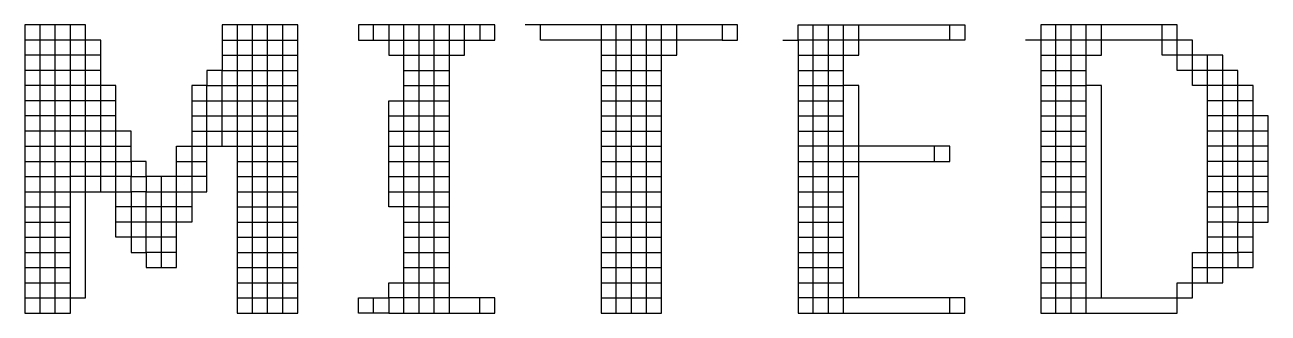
# Model space of a CAD drawing. Header units: millimetres. Extents: x 0 to 420, y 0 to 297.
# Drawn here: x 389.76 to 396.86, y 72.83 to 74.48 of the extents above; entities that cross this region are included whole.
import ezdxf
from ezdxf.enums import TextEntityAlignment as Align

# ---------------------------------------------------------------- set-up
doc = ezdxf.new("R2010")
doc.units = ezdxf.units.MM
doc.layers.add('TEXT', color=255, linetype='Continuous')
doc.styles.add('ECL', font='SIMFANG_2312.TTF', dxfattribs={"width": 0.7, "height": 3})

# ---------------------------------------------------------------- blocks, each defined once
blk = doc.blocks.new('*U68')
at = {"color": 157, "linetype": 'Continuous'}
for points in [[(30.773, 0.267), (30.773, 0.415), (30.773, 0.564), (30.773, 0.712), (30.773, 0.861), (30.773, 1.009), (30.773, 1.158), (30.773, 1.306), (30.773, 1.455), (30.773, 1.603), (30.773, 1.752), (30.624, 1.752), (30.624, 1.9), (30.03, 1.9), (30.03, 1.752), (30.03, 1.603), (30.03, 1.455), (30.03, 1.306), (30.03, 1.158), (30.03, 1.009), (30.03, 0.861), (30.03, 0.712), (30.03, 0.564), (30.03, 0.415), (30.03, 0.267), (30.03, 0.118), (30.03, -0.03), (30.03, -0.179), (30.03, -0.327), (30.03, -0.476), (30.03, -0.624), (30.03, -0.773), (30.03, -0.921), (30.179, -0.921), (30.327, -0.921), (30.327, -0.773), (30.327, -0.624), (30.327, -0.476), (30.327, -0.327), (30.327, -0.179), (30.327, -0.03), (30.327, 0.118), (30.327, 0.267), (30.327, 0.415), (30.327, 0.564), (30.327, 0.712), (30.327, 0.861), (30.327, 1.009), (30.327, 1.158), (30.327, 1.306), (30.327, 1.455), (30.327, 1.603), (30.327, 1.752), (30.327, 1.9)], [(34.188, -0.921), (34.188, -0.773), (34.188, -0.624), (34.188, -0.476), (34.188, -0.327), (34.188, -0.179), (34.188, -0.03), (34.188, 0.118), (34.188, 0.267), (34.188, 0.415), (34.188, 0.564), (34.188, 0.712), (34.188, 0.861), (34.188, 1.009), (34.188, 1.158), (34.188, 1.306), (34.188, 1.455), (34.188, 1.603), (34.188, 1.752), (34.188, 1.9)], [(37.604, 1.306), (37.752, 1.306), (37.901, 1.306), (38.049, 1.306)], [(39.98, 1.306), (40.128, 1.306), (40.277, 1.306), (40.425, 1.306)], [(39.98, 1.009), (40.128, 1.009), (40.277, 1.009), (40.425, 1.009)], [(39.98, 0.861), (40.128, 0.861), (40.277, 0.861), (40.425, 0.861)], [(38.94, 0.564), (39.089, 0.564), (39.089, 0.712), (38.198, 0.712), (38.049, 0.712), (37.901, 0.712), (37.752, 0.712), (37.604, 0.712)], [(39.98, 0.712), (40.128, 0.712), (40.277, 0.712), (40.425, 0.712)], [(30.03, 0.564), (30.179, 0.564), (30.327, 0.564), (30.476, 0.564)], [(39.98, 0.564), (40.128, 0.564), (40.277, 0.564), (40.425, 0.564)], [(39.98, 0.415), (40.128, 0.415), (40.277, 0.415), (40.425, 0.415)], [(30.03, 0.267), (30.179, 0.267), (30.327, 0.267), (30.476, 0.267)], [(39.98, 0.267), (40.128, 0.267), (40.277, 0.267), (40.425, 0.267)], [(30.03, 0.118), (30.179, 0.118), (30.327, 0.118), (30.476, 0.118)], [(39.98, 0.118), (40.128, 0.118), (40.277, 0.118), (40.425, 0.118)], [(39.98, -0.03), (40.128, -0.03), (40.277, -0.03), (40.425, -0.03)], [(39.089, -0.921), (39.237, -0.921), (39.237, -0.773), (38.198, -0.773), (38.049, -0.773), (37.901, -0.773), (37.752, -0.773), (37.604, -0.773)]]:
    blk.add_lwpolyline(points, dxfattribs=at)
at = {"color": 168, "linetype": 'Continuous'}
blk.add_lwpolyline([(30.179, -0.921), (30.179, -0.773), (30.179, -0.624), (30.179, -0.476), (30.179, -0.327), (30.179, -0.179), (30.179, -0.03), (30.179, 0.118), (30.179, 0.267), (30.179, 0.415), (30.179, 0.564), (30.179, 0.712), (30.179, 0.861), (30.179, 1.009), (30.179, 1.158), (30.179, 1.306), (30.179, 1.455), (30.179, 1.603), (30.179, 1.752), (30.179, 1.9)], dxfattribs=at)
at = {"color": 156, "linetype": 'Continuous'}
for points in [[(30.476, 0.861), (30.476, 1.009), (30.476, 1.158), (30.476, 1.306), (30.476, 1.455), (30.476, 1.603), (30.476, 1.752), (30.476, 1.9)], [(37.901, -0.921), (37.901, -0.773), (37.901, -0.624), (37.901, -0.476), (37.901, -0.327), (37.901, -0.179), (37.901, -0.03), (37.901, 0.118), (37.901, 0.267), (37.901, 0.415), (37.901, 0.564), (37.901, 0.712), (37.901, 0.861), (37.901, 1.009), (37.901, 1.158), (37.901, 1.306), (37.901, 1.455), (37.901, 1.603), (37.901, 1.752), (37.901, 1.9)], [(40.277, -0.921), (40.277, -0.773), (40.277, -0.624), (40.277, -0.476), (40.277, -0.327), (40.277, -0.179), (40.277, -0.03), (40.277, 0.118), (40.277, 0.267), (40.277, 0.415), (40.277, 0.564), (40.277, 0.712), (40.277, 0.861), (40.277, 1.009), (40.277, 1.158), (40.277, 1.306), (40.277, 1.455), (40.277, 1.603), (40.277, 1.752), (40.277, 1.9)], [(30.773, 1.306), (30.624, 1.306), (30.624, 1.455), (30.476, 1.455), (30.327, 1.455), (30.179, 1.455), (30.03, 1.455)], [(30.921, 1.158), (30.773, 1.158), (30.624, 1.158), (30.624, 1.306), (30.476, 1.306), (30.327, 1.306), (30.179, 1.306), (30.03, 1.306)], [(30.921, 1.009), (30.773, 1.009), (30.624, 1.009), (30.624, 1.158), (30.476, 1.158), (30.327, 1.158), (30.179, 1.158), (30.03, 1.158)], [(42.207, 0.861), (42.059, 0.861), (42.059, 1.009), (41.91, 1.009), (41.91, 1.158), (41.762, 1.158), (41.613, 1.158)], [(42.207, 0.712), (42.059, 0.712), (42.059, 0.861), (41.91, 0.861), (41.91, 1.009), (41.762, 1.009), (41.613, 1.009)], [(42.207, 0.564), (42.059, 0.564), (42.059, 0.712), (41.91, 0.712), (41.91, 0.861), (41.762, 0.861), (41.613, 0.861)], [(32.109, 0.415), (32.258, 0.415), (32.406, 0.415), (32.555, 0.415), (32.703, 0.415)], [(32.109, 0.267), (32.258, 0.267), (32.406, 0.267), (32.555, 0.267), (32.703, 0.267)], [(32.109, 0.118), (32.258, 0.118), (32.406, 0.118), (32.555, 0.118), (32.703, 0.118)], [(32.109, -0.03), (32.258, -0.03), (32.406, -0.03), (32.555, -0.03), (32.703, -0.03)]]:
    blk.add_lwpolyline(points, dxfattribs=at)
at = {"color": 165, "linetype": 'Continuous'}
for points in [[(32.109, 1.9), (32.109, 1.752), (32.109, 1.603), (32.109, 1.455), (32.109, 1.306), (32.109, 1.158), (32.109, 1.009), (32.109, 0.861), (32.109, 0.712), (32.109, 0.564), (32.109, 0.415), (32.109, 0.267), (32.109, 0.118), (32.109, -0.03), (32.109, -0.179), (32.109, -0.327), (32.109, -0.476), (32.109, -0.624), (32.109, -0.773), (32.109, -0.921), (32.258, -0.921), (32.406, -0.921), (32.555, -0.921), (32.703, -0.921), (32.703, -0.773), (32.703, -0.624), (32.703, -0.476), (32.703, -0.327), (32.703, -0.179), (32.703, -0.03), (32.703, 0.118), (32.703, 0.267), (32.703, 0.415), (32.703, 0.564), (32.703, 0.712), (32.703, 0.861), (32.703, 1.009), (32.703, 1.158), (32.703, 1.306), (32.703, 1.455), (32.703, 1.603), (32.703, 1.752), (32.703, 1.9), (31.961, 1.9), (31.961, 1.752), (31.961, 1.603), (31.961, 1.455), (31.812, 1.455), (31.812, 1.306), (31.664, 1.306), (31.664, 1.158), (31.664, 1.009), (31.664, 0.861), (31.664, 0.712), (31.664, 0.564), (31.664, 0.415), (31.664, 0.267), (31.664, 0.118), (31.664, -0.03), (31.515, -0.03), (31.367, -0.03), (31.218, -0.03), (31.218, 0.118), (31.07, 0.118), (30.921, 0.118)], [(37.604, 1.603), (37.752, 1.603), (37.901, 1.603), (38.049, 1.603), (38.198, 1.603), (38.198, 1.752), (38.198, 1.9)], [(39.98, -0.773), (40.128, -0.773), (40.277, -0.773), (40.425, -0.773), (40.574, -0.773), (41.316, -0.773), (41.465, -0.773), (41.465, -0.624), (41.465, -0.476), (41.465, -0.327), (41.613, -0.327), (41.762, -0.327), (41.91, -0.327), (41.91, -0.476), (42.059, -0.476), (42.059, -0.327), (42.059, -0.179), (42.059, -0.03), (42.207, -0.03), (42.207, 0.118), (42.207, 0.267), (42.207, 0.415), (42.207, 0.564), (42.207, 0.712), (42.207, 0.861), (42.207, 1.009), (42.059, 1.009), (42.059, 1.158), (42.059, 1.306), (41.91, 1.306), (41.91, 1.455), (41.762, 1.455), (41.762, 1.603), (41.465, 1.603), (41.465, 1.752), (41.316, 1.752), (41.316, 1.9), (39.98, 1.9), (39.98, 1.752), (39.831, 1.752)], [(31.812, 0.415), (31.664, 0.415), (31.515, 0.415), (31.218, 0.415), (31.218, 0.564), (31.07, 0.564), (31.07, 0.712), (31.07, 0.861), (30.921, 0.861), (30.773, 0.861), (30.624, 0.861), (30.624, 1.009), (30.476, 1.009), (30.327, 1.009), (30.179, 1.009), (30.03, 1.009)], [(30.624, 0.712), (30.624, 0.861), (30.476, 0.861), (30.327, 0.861), (30.179, 0.861), (30.03, 0.861)], [(37.604, 0.415), (37.752, 0.415), (37.901, 0.415), (38.049, 0.415), (38.198, 0.415), (38.198, 0.564), (38.198, 0.712)], [(30.476, 0.564), (30.624, 0.564), (30.773, 0.564), (30.921, 0.564), (31.07, 0.564), (31.07, 0.415), (31.218, 0.415), (31.218, 0.267), (31.367, 0.267), (31.515, 0.267), (31.664, 0.267), (31.812, 0.267), (31.812, 0.415), (31.812, 0.564)]]:
    blk.add_lwpolyline(points, dxfattribs=at)
at = {"color": 166, "linetype": 'Continuous'}
for points in [[(32.258, -0.921), (32.258, -0.773), (32.258, -0.624), (32.258, -0.476), (32.258, -0.327), (32.258, -0.179), (32.258, -0.03), (32.258, 0.118), (32.258, 0.267), (32.258, 0.415), (32.258, 0.564), (32.258, 0.712), (32.258, 0.861), (32.258, 1.009), (32.258, 1.158), (32.258, 1.306), (32.258, 1.455), (32.258, 1.603), (32.258, 1.752), (32.258, 1.9)], [(32.406, -0.921), (32.406, -0.773), (32.406, -0.624), (32.406, -0.476), (32.406, -0.327), (32.406, -0.179), (32.406, -0.03), (32.406, 0.118), (32.406, 0.267), (32.406, 0.415), (32.406, 0.564), (32.406, 0.712), (32.406, 0.861), (32.406, 1.009), (32.406, 1.158), (32.406, 1.306), (32.406, 1.455), (32.406, 1.603), (32.406, 1.752), (32.406, 1.9)], [(34.04, -0.921), (34.04, -0.773), (34.04, -0.624), (34.04, -0.476), (34.04, -0.327), (34.04, -0.179), (34.04, -0.03), (34.04, 0.118), (34.04, 0.267), (34.04, 0.415), (34.04, 0.564), (34.04, 0.712), (34.04, 0.861), (34.04, 1.009), (34.04, 1.158), (34.04, 1.306), (34.04, 1.455), (34.04, 1.603), (34.04, 1.752), (34.04, 1.9)], [(36.119, -0.921), (36.119, -0.773), (36.119, -0.624), (36.119, -0.476), (36.119, -0.327), (36.119, -0.179), (36.119, -0.03), (36.119, 0.118), (36.119, 0.267), (36.119, 0.415), (36.119, 0.564), (36.119, 0.712), (36.119, 0.861), (36.119, 1.009), (36.119, 1.158), (36.119, 1.306), (36.119, 1.455), (36.119, 1.603), (36.119, 1.752), (36.119, 1.9)], [(37.752, -0.921), (37.752, -0.773), (37.752, -0.624), (37.752, -0.476), (37.752, -0.327), (37.752, -0.179), (37.752, -0.03), (37.752, 0.118), (37.752, 0.267), (37.752, 0.415), (37.752, 0.564), (37.752, 0.712), (37.752, 0.861), (37.752, 1.009), (37.752, 1.158), (37.752, 1.306), (37.752, 1.455), (37.752, 1.603), (37.752, 1.752), (37.752, 1.9)], [(40.128, -0.921), (40.128, -0.773), (40.128, -0.624), (40.128, -0.476), (40.128, -0.327), (40.128, -0.179), (40.128, -0.03), (40.128, 0.118), (40.128, 0.267), (40.128, 0.415), (40.128, 0.564), (40.128, 0.712), (40.128, 0.861), (40.128, 1.009), (40.128, 1.158), (40.128, 1.306), (40.128, 1.455), (40.128, 1.603), (40.128, 1.752), (40.128, 1.9)], [(42.059, -0.179), (41.91, -0.179), (41.91, -0.03), (41.762, -0.03), (41.613, -0.03)]]:
    blk.add_lwpolyline(points, dxfattribs=at)
at = {"color": 164, "linetype": 'Continuous'}
for points in [[(32.555, -0.921), (32.555, -0.773), (32.555, -0.624), (32.555, -0.476), (32.555, -0.327), (32.555, -0.179), (32.555, -0.03), (32.555, 0.118), (32.555, 0.267), (32.555, 0.415), (32.555, 0.564), (32.555, 0.712), (32.555, 0.861), (32.555, 1.009), (32.555, 1.158), (32.555, 1.306), (32.555, 1.455), (32.555, 1.603), (32.555, 1.752), (32.555, 1.9)], [(32.109, 0.564), (32.258, 0.564), (32.406, 0.564), (32.555, 0.564), (32.703, 0.564)]]:
    blk.add_lwpolyline(points, dxfattribs=at)
at = {"color": 251, "linetype": 'Continuous'}
for points in [[(34.485, 1.9), (34.485, 1.752), (34.634, 1.752), (34.634, 1.9), (33.297, 1.9), (33.297, 1.752), (33.446, 1.752), (33.446, 1.9)], [(36.861, 1.9), (36.861, 1.752), (37.01, 1.752), (37.01, 1.9), (34.931, 1.9)], [(37.455, 1.752), (37.604, 1.752), (37.604, 1.9), (39.237, 1.9), (39.237, 1.752), (39.089, 1.752), (39.089, 1.9)], [(31.515, -0.327), (31.367, -0.327), (31.218, -0.327), (31.218, -0.179), (31.07, -0.179), (30.921, -0.179), (30.921, -0.03), (30.921, 0.118), (30.921, 0.267), (30.921, 0.415), (30.921, 0.564), (30.921, 0.712), (30.921, 0.861), (30.921, 1.009), (30.921, 1.158), (30.921, 1.306), (30.773, 1.306)], [(33.594, 1.009), (33.743, 1.009), (33.891, 1.009), (34.04, 1.009), (34.188, 1.009)], [(33.594, 0.861), (33.743, 0.861), (33.891, 0.861), (34.04, 0.861), (34.188, 0.861)], [(33.594, 0.712), (33.743, 0.712), (33.891, 0.712), (34.04, 0.712), (34.188, 0.712)], [(33.594, 0.564), (33.743, 0.564), (33.891, 0.564), (34.04, 0.564), (34.188, 0.564)], [(33.594, 0.415), (33.743, 0.415), (33.891, 0.415), (34.04, 0.415), (34.188, 0.415)], [(33.594, 0.267), (33.743, 0.267), (33.891, 0.267), (34.04, 0.267), (34.188, 0.267)], [(33.594, -0.921), (33.743, -0.921), (33.891, -0.921), (34.04, -0.921), (34.188, -0.921), (34.337, -0.921), (34.485, -0.921), (34.485, -0.773)]]:
    blk.add_lwpolyline(points, dxfattribs=at)
at = {"color": 177, "linetype": 'Continuous'}
for points in [[(33.446, 1.752), (33.594, 1.752), (33.743, 1.752), (33.891, 1.752), (34.04, 1.752), (34.188, 1.752), (34.337, 1.752), (34.337, 1.9)], [(30.773, 1.603), (30.624, 1.603), (30.624, 1.752), (30.476, 1.752), (30.327, 1.752), (30.179, 1.752), (30.03, 1.752)], [(30.773, 1.455), (30.624, 1.455), (30.624, 1.603), (30.476, 1.603), (30.327, 1.603), (30.179, 1.603), (30.03, 1.603)], [(31.961, 1.603), (32.109, 1.603), (32.258, 1.603), (32.406, 1.603), (32.555, 1.603), (32.703, 1.603)], [(31.664, 1.009), (31.812, 1.009), (31.812, 1.158), (31.961, 1.158), (31.961, 1.306), (32.109, 1.306), (32.258, 1.306), (32.406, 1.306), (32.555, 1.306), (32.703, 1.306)], [(31.664, 0.861), (31.812, 0.861), (31.812, 1.009), (31.961, 1.009), (31.961, 1.158), (32.109, 1.158), (32.258, 1.158), (32.406, 1.158), (32.555, 1.158), (32.703, 1.158)], [(33.891, 1.158), (34.04, 1.158), (34.188, 1.158)], [(42.207, 0.415), (42.059, 0.415), (42.059, 0.564), (41.91, 0.564), (41.91, 0.712), (41.762, 0.712), (41.613, 0.712)], [(42.207, 0.267), (42.059, 0.267), (42.059, 0.415), (41.91, 0.415), (41.91, 0.564), (41.762, 0.564), (41.613, 0.564)], [(31.367, -0.476), (31.367, -0.327), (31.367, -0.179), (31.367, -0.03), (31.367, 0.118), (31.367, 0.267), (31.367, 0.415)], [(42.207, 0.118), (42.059, 0.118), (42.059, 0.267), (41.91, 0.267), (41.91, 0.415), (41.762, 0.415), (41.613, 0.415)], [(41.613, 0.118), (41.762, 0.118), (41.91, 0.118), (41.91, -0.03), (42.059, -0.03), (42.059, 0.118), (41.91, 0.118), (41.91, 0.267), (41.762, 0.267), (41.613, 0.267)], [(33.891, 0.118), (34.04, 0.118), (34.188, 0.118)], [(32.109, -0.179), (32.258, -0.179), (32.406, -0.179), (32.555, -0.179), (32.703, -0.179)], [(42.059, -0.327), (41.91, -0.327), (41.91, -0.179), (41.762, -0.179), (41.613, -0.179)], [(32.109, -0.327), (32.258, -0.327), (32.406, -0.327), (32.555, -0.327), (32.703, -0.327)], [(32.109, -0.476), (32.258, -0.476), (32.406, -0.476), (32.555, -0.476), (32.703, -0.476)], [(32.109, -0.624), (32.258, -0.624), (32.406, -0.624), (32.555, -0.624), (32.703, -0.624)], [(33.891, -0.624), (34.04, -0.624), (34.188, -0.624)]]:
    blk.add_lwpolyline(points, dxfattribs=at)
at = {"color": 185, "linetype": 'Continuous'}
blk.add_lwpolyline([(33.594, 1.9), (33.594, 1.752), (33.594, 1.603), (33.743, 1.603), (33.891, 1.603), (34.04, 1.603), (34.188, 1.603), (34.337, 1.603), (34.337, 1.752), (34.485, 1.752)], dxfattribs=at)
at = {"color": 252, "linetype": 'Continuous'}
for points in [[(33.743, -0.921), (33.743, -0.773), (33.743, -0.624), (33.743, -0.476), (33.743, -0.327), (33.743, -0.179), (33.743, -0.03), (33.743, 0.118), (33.743, 0.267), (33.743, 0.415), (33.743, 0.564), (33.743, 0.712), (33.743, 0.861), (33.743, 1.009), (33.743, 1.158), (33.743, 1.306), (33.743, 1.455), (33.743, 1.603), (33.743, 1.752), (33.743, 1.9)], [(33.446, -0.921), (33.297, -0.921), (33.297, -0.773), (33.594, -0.773), (33.594, -0.624), (33.743, -0.624), (33.891, -0.624)]]:
    blk.add_lwpolyline(points, dxfattribs=at)
at = {"color": 219, "linetype": 'Continuous'}
blk.add_lwpolyline([(33.891, -0.921), (33.891, -0.773), (33.891, -0.624), (33.891, -0.476), (33.891, -0.327), (33.891, -0.179), (33.891, -0.03), (33.891, 0.118), (33.891, 0.267), (33.891, 0.415), (33.891, 0.564), (33.891, 0.712), (33.891, 0.861), (33.891, 1.009), (33.891, 1.158), (33.891, 1.306), (33.891, 1.455), (33.891, 1.603), (33.891, 1.752), (33.891, 1.9)], dxfattribs=at)
at = {"color": 187, "linetype": 'Continuous'}
for points in [[(36.861, 1.752), (36.713, 1.752), (36.564, 1.752), (36.416, 1.752), (36.267, 1.752), (36.119, 1.752), (35.97, 1.752), (35.822, 1.752), (35.673, 1.752), (35.525, 1.752), (35.376, 1.752), (35.228, 1.752), (35.079, 1.752), (35.079, 1.9)], [(33.743, 1.455), (33.891, 1.455), (34.04, 1.455), (34.188, 1.455)], [(35.673, 1.455), (35.822, 1.455), (35.97, 1.455), (36.119, 1.455), (36.267, 1.455)], [(31.515, -0.179), (31.367, -0.179), (31.218, -0.179), (31.218, -0.03), (31.07, -0.03), (30.921, -0.03)], [(35.673, -0.773), (35.822, -0.773), (35.97, -0.773), (36.119, -0.773), (36.267, -0.773)]]:
    blk.add_lwpolyline(points, dxfattribs=at)
at = {"color": 175, "linetype": 'Continuous'}
for points in [[(35.673, 1.603), (35.822, 1.603), (35.97, 1.603), (36.119, 1.603), (36.267, 1.603), (36.416, 1.603), (36.416, 1.752), (36.416, 1.9)], [(39.98, 1.603), (40.128, 1.603), (40.277, 1.603), (40.425, 1.603), (40.574, 1.603), (40.574, 1.752), (40.574, 1.9)], [(30.921, 0.267), (31.07, 0.267), (31.07, 0.118), (31.07, -0.03), (31.07, -0.179), (31.07, -0.327), (31.218, -0.327), (31.218, -0.476), (31.367, -0.476), (31.515, -0.476), (31.515, -0.327), (31.515, -0.179), (31.515, -0.03), (31.515, 0.118), (31.515, 0.267), (31.515, 0.415), (31.515, 0.564), (31.515, 0.712), (31.664, 0.712), (31.812, 0.712), (31.812, 0.861), (31.961, 0.861), (31.961, 1.009), (32.109, 1.009), (32.258, 1.009), (32.406, 1.009), (32.555, 1.009), (32.703, 1.009)], [(31.515, 0.564), (31.664, 0.564), (31.812, 0.564), (31.812, 0.712), (31.961, 0.712), (31.961, 0.861), (32.109, 0.861), (32.258, 0.861), (32.406, 0.861), (32.555, 0.861), (32.703, 0.861)], [(31.664, 0.118), (31.515, 0.118), (31.367, 0.118), (31.218, 0.118), (31.218, 0.267), (31.07, 0.267), (31.07, 0.415), (30.921, 0.415), (30.773, 0.415), (30.624, 0.415), (30.476, 0.415)]]:
    blk.add_lwpolyline(points, dxfattribs=at)
at = {"color": 195, "linetype": 'Continuous'}
blk.add_lwpolyline([(35.673, 1.9), (35.673, 1.752), (35.673, 1.603), (35.673, 1.455), (35.673, 1.306), (35.673, 1.158), (35.673, 1.009), (35.673, 0.861), (35.673, 0.712), (35.673, 0.564), (35.673, 0.415), (35.673, 0.267), (35.673, 0.118), (35.673, -0.03), (35.673, -0.179), (35.673, -0.327), (35.673, -0.476), (35.673, -0.624), (35.673, -0.773), (35.673, -0.921), (35.822, -0.921), (35.97, -0.921), (36.119, -0.921), (36.267, -0.921), (36.267, -0.773), (36.267, -0.624), (36.267, -0.476), (36.267, -0.327), (36.267, -0.179), (36.267, -0.03), (36.267, 0.118), (36.267, 0.267), (36.267, 0.415), (36.267, 0.564), (36.267, 0.712), (36.267, 0.861), (36.267, 1.009), (36.267, 1.158), (36.267, 1.306), (36.267, 1.455), (36.267, 1.603), (36.267, 1.752), (36.267, 1.9)], dxfattribs=at)
at = {"color": 227, "linetype": 'Continuous'}
blk.add_lwpolyline([(35.822, -0.921), (35.822, -0.773), (35.822, -0.624), (35.822, -0.476), (35.822, -0.327), (35.822, -0.179), (35.822, -0.03), (35.822, 0.118), (35.822, 0.267), (35.822, 0.415), (35.822, 0.564), (35.822, 0.712), (35.822, 0.861), (35.822, 1.009), (35.822, 1.158), (35.822, 1.306), (35.822, 1.455), (35.822, 1.603), (35.822, 1.752), (35.822, 1.9)], dxfattribs=at)
at = {"color": 196, "linetype": 'Continuous'}
blk.add_lwpolyline([(35.97, -0.921), (35.97, -0.773), (35.97, -0.624), (35.97, -0.476), (35.97, -0.327), (35.97, -0.179), (35.97, -0.03), (35.97, 0.118), (35.97, 0.267), (35.97, 0.415), (35.97, 0.564), (35.97, 0.712), (35.97, 0.861), (35.97, 1.009), (35.97, 1.158), (35.97, 1.306), (35.97, 1.455), (35.97, 1.603), (35.97, 1.752), (35.97, 1.9)], dxfattribs=at)
at = {"color": 163, "linetype": 'Continuous'}
for points in [[(38.049, -0.921), (38.049, -0.773), (38.049, -0.624), (38.049, -0.476), (38.049, -0.327), (38.049, -0.179), (38.049, -0.03), (38.049, 0.118), (38.049, 0.267), (38.049, 0.415), (38.049, 0.564), (38.049, 0.712), (38.049, 0.861), (38.049, 1.009), (38.049, 1.158), (38.049, 1.306), (38.049, 1.455), (38.049, 1.603), (38.049, 1.752), (38.049, 1.9)], [(30.03, -0.773), (30.179, -0.773), (30.327, -0.773), (30.476, -0.773), (30.476, -0.624), (30.476, -0.476), (30.476, -0.327), (30.476, -0.179), (30.476, -0.03), (30.476, 0.118), (30.476, 0.267), (30.476, 0.415), (30.476, 0.564), (30.476, 0.712), (30.476, 0.861)]]:
    blk.add_lwpolyline(points, dxfattribs=at)
at = {"color": 167, "linetype": 'Continuous'}
for points in [[(42.059, 1.158), (41.91, 1.158), (41.91, 1.306), (41.762, 1.306), (41.762, 1.455), (41.613, 1.455), (41.465, 1.455), (41.465, 1.603), (41.316, 1.603), (41.168, 1.603), (41.168, 1.752), (41.019, 1.752), (40.871, 1.752), (40.722, 1.752), (40.574, 1.752), (40.425, 1.752), (40.277, 1.752), (40.128, 1.752), (39.98, 1.752), (39.98, 1.603), (39.98, 1.455), (39.98, 1.306), (39.98, 1.158), (39.98, 1.009), (39.98, 0.861), (39.98, 0.712), (39.98, 0.564), (39.98, 0.415), (39.98, 0.267), (39.98, 0.118), (39.98, -0.03), (39.98, -0.179), (39.98, -0.327), (39.98, -0.476), (39.98, -0.624), (39.98, -0.773), (39.98, -0.921), (40.128, -0.921), (40.277, -0.921), (40.425, -0.921), (40.574, -0.921), (40.722, -0.921), (40.871, -0.921), (41.019, -0.921), (41.168, -0.921), (41.316, -0.921), (41.316, -0.773), (41.316, -0.624), (41.465, -0.624), (41.613, -0.624), (41.762, -0.624), (41.762, -0.476), (41.762, -0.327), (41.762, -0.179), (41.762, -0.03), (41.762, 0.118), (41.762, 0.267), (41.762, 0.415), (41.762, 0.564), (41.762, 0.712), (41.762, 0.861), (41.762, 1.009), (41.762, 1.158), (41.762, 1.306), (41.613, 1.306), (41.465, 1.306), (41.465, 1.455), (41.316, 1.455), (41.316, 1.603), (41.316, 1.752), (41.168, 1.752), (41.168, 1.9)], [(39.089, 1.752), (38.94, 1.752), (38.792, 1.752), (38.643, 1.752), (38.495, 1.752), (38.346, 1.752), (38.198, 1.752), (38.049, 1.752), (37.901, 1.752), (37.752, 1.752), (37.604, 1.752), (37.604, 1.603), (37.604, 1.455), (37.604, 1.306), (37.604, 1.158), (37.604, 1.009), (37.604, 0.861), (37.604, 0.712), (37.604, 0.564), (37.604, 0.415), (37.604, 0.267), (37.604, 0.118), (37.604, -0.03), (37.604, -0.179), (37.604, -0.327), (37.604, -0.476), (37.604, -0.624), (37.604, -0.773), (37.604, -0.921), (37.752, -0.921), (37.901, -0.921), (38.049, -0.921), (38.198, -0.921), (38.346, -0.921), (38.495, -0.921), (38.643, -0.921), (38.792, -0.921), (38.94, -0.921), (39.089, -0.921), (39.089, -0.773)], [(31.664, 1.158), (31.812, 1.158), (31.812, 1.306), (31.961, 1.306), (31.961, 1.455), (32.109, 1.455), (32.258, 1.455), (32.406, 1.455), (32.555, 1.455), (32.703, 1.455)], [(37.604, 1.455), (37.752, 1.455), (37.901, 1.455), (38.049, 1.455)], [(39.98, 1.455), (40.128, 1.455), (40.277, 1.455), (40.425, 1.455)], [(37.604, 1.158), (37.752, 1.158), (37.901, 1.158), (38.049, 1.158)], [(39.98, 1.158), (40.128, 1.158), (40.277, 1.158), (40.425, 1.158)], [(37.604, 1.009), (37.752, 1.009), (37.901, 1.009), (38.049, 1.009)], [(37.604, 0.861), (37.752, 0.861), (37.901, 0.861), (38.049, 0.861)], [(30.03, 0.712), (30.179, 0.712), (30.327, 0.712), (30.476, 0.712)], [(37.604, 0.564), (37.752, 0.564), (37.901, 0.564), (38.049, 0.564), (38.198, 0.564), (38.346, 0.564), (38.495, 0.564), (38.643, 0.564), (38.792, 0.564), (38.94, 0.564), (38.94, 0.712)], [(30.03, 0.415), (30.179, 0.415), (30.327, 0.415), (30.476, 0.415)], [(37.604, 0.267), (37.752, 0.267), (37.901, 0.267), (38.049, 0.267)], [(30.03, -0.03), (30.179, -0.03), (30.327, -0.03), (30.476, -0.03)], [(33.743, -0.03), (33.891, -0.03), (34.04, -0.03), (34.188, -0.03)], [(37.604, -0.03), (37.752, -0.03), (37.901, -0.03), (38.049, -0.03)], [(30.03, -0.179), (30.179, -0.179), (30.327, -0.179), (30.476, -0.179)], [(33.743, -0.179), (33.891, -0.179), (34.04, -0.179), (34.188, -0.179)], [(37.604, -0.179), (37.752, -0.179), (37.901, -0.179), (38.049, -0.179)], [(39.98, -0.179), (40.128, -0.179), (40.277, -0.179), (40.425, -0.179)], [(30.03, -0.327), (30.179, -0.327), (30.327, -0.327), (30.476, -0.327)], [(33.743, -0.327), (33.891, -0.327), (34.04, -0.327), (34.188, -0.327)], [(37.604, -0.327), (37.752, -0.327), (37.901, -0.327), (38.049, -0.327)], [(39.98, -0.327), (40.128, -0.327), (40.277, -0.327), (40.425, -0.327)], [(30.03, -0.476), (30.179, -0.476), (30.327, -0.476), (30.476, -0.476)], [(33.743, -0.476), (33.891, -0.476), (34.04, -0.476), (34.188, -0.476)], [(37.604, -0.476), (37.752, -0.476), (37.901, -0.476), (38.049, -0.476)], [(39.98, -0.476), (40.128, -0.476), (40.277, -0.476), (40.425, -0.476)], [(41.465, -0.476), (41.613, -0.476), (41.762, -0.476), (41.91, -0.476)], [(30.03, -0.624), (30.179, -0.624), (30.327, -0.624), (30.476, -0.624)], [(37.604, -0.624), (37.752, -0.624), (37.901, -0.624), (38.049, -0.624)], [(39.98, -0.624), (40.128, -0.624), (40.277, -0.624), (40.425, -0.624)]]:
    blk.add_lwpolyline(points, dxfattribs=at)
at = {"color": 153, "linetype": 'Continuous'}
blk.add_lwpolyline([(40.425, -0.921), (40.425, -0.773), (40.425, -0.624), (40.425, -0.476), (40.425, -0.327), (40.425, -0.179), (40.425, -0.03), (40.425, 0.118), (40.425, 0.267), (40.425, 0.415), (40.425, 0.564), (40.425, 0.712), (40.425, 0.861), (40.425, 1.009), (40.425, 1.158), (40.425, 1.306), (40.425, 1.455), (40.425, 1.603), (40.425, 1.752), (40.425, 1.9)], dxfattribs=at)
at = {"color": 159, "linetype": 'Continuous'}
for points in [[(31.961, 1.752), (32.109, 1.752), (32.258, 1.752), (32.406, 1.752), (32.555, 1.752), (32.703, 1.752)], [(32.109, -0.773), (32.258, -0.773), (32.406, -0.773), (32.555, -0.773), (32.703, -0.773)]]:
    blk.add_lwpolyline(points, dxfattribs=at)
at = {"color": 207, "linetype": 'Continuous'}
for points in [[(41.613, -0.624), (41.613, -0.476), (41.613, -0.327), (41.613, -0.179), (41.613, -0.03), (41.613, 0.118), (41.613, 0.267), (41.613, 0.415), (41.613, 0.564), (41.613, 0.712), (41.613, 0.861), (41.613, 1.009), (41.613, 1.158), (41.613, 1.306), (41.613, 1.455), (41.613, 1.603)], [(35.673, 0.861), (35.822, 0.861), (35.97, 0.861), (36.119, 0.861), (36.267, 0.861)], [(35.673, 0.712), (35.822, 0.712), (35.97, 0.712), (36.119, 0.712), (36.267, 0.712)], [(35.673, -0.476), (35.822, -0.476), (35.97, -0.476), (36.119, -0.476), (36.267, -0.476)]]:
    blk.add_lwpolyline(points, dxfattribs=at)
at = {"color": 197, "linetype": 'Continuous'}
for points in [[(33.743, 1.306), (33.891, 1.306), (34.04, 1.306), (34.188, 1.306)], [(35.673, 1.306), (35.822, 1.306), (35.97, 1.306), (36.119, 1.306), (36.267, 1.306)], [(35.673, 1.158), (35.822, 1.158), (35.97, 1.158), (36.119, 1.158), (36.267, 1.158)], [(35.673, 1.009), (35.822, 1.009), (35.97, 1.009), (36.119, 1.009), (36.267, 1.009)], [(35.673, 0.564), (35.822, 0.564), (35.97, 0.564), (36.119, 0.564), (36.267, 0.564)], [(35.673, 0.415), (35.822, 0.415), (35.97, 0.415), (36.119, 0.415), (36.267, 0.415)], [(35.673, 0.267), (35.822, 0.267), (35.97, 0.267), (36.119, 0.267), (36.267, 0.267)], [(35.673, 0.118), (35.822, 0.118), (35.97, 0.118), (36.119, 0.118), (36.267, 0.118)], [(35.673, -0.03), (35.822, -0.03), (35.97, -0.03), (36.119, -0.03), (36.267, -0.03)], [(35.673, -0.179), (35.822, -0.179), (35.97, -0.179), (36.119, -0.179), (36.267, -0.179)], [(35.673, -0.327), (35.822, -0.327), (35.97, -0.327), (36.119, -0.327), (36.267, -0.327)], [(35.673, -0.624), (35.822, -0.624), (35.97, -0.624), (36.119, -0.624), (36.267, -0.624)], [(34.485, -0.921), (34.634, -0.921), (34.634, -0.773), (34.188, -0.773), (34.04, -0.773), (33.891, -0.773), (33.743, -0.773), (33.594, -0.773), (33.594, -0.921), (33.446, -0.921), (33.446, -0.773)]]:
    blk.add_lwpolyline(points, dxfattribs=at)
at = {"color": 161, "linetype": 'Continuous'}
for points in [[(38.198, 0.712), (38.198, 0.861), (38.198, 1.009), (38.198, 1.158), (38.198, 1.306), (38.049, 1.306)], [(30.327, -0.921), (30.476, -0.921), (30.476, -0.773), (30.624, -0.773), (30.624, -0.624), (30.624, -0.476), (30.624, -0.327), (30.624, -0.179), (30.624, -0.03), (30.624, 0.118), (30.624, 0.267), (30.624, 0.415), (30.624, 0.564), (30.624, 0.712)]]:
    blk.add_lwpolyline(points, dxfattribs=at)
at = {"color": 151, "linetype": 'Continuous'}
for points in [[(40.574, -0.773), (40.574, -0.624), (40.574, -0.476), (40.574, -0.327), (40.574, -0.179), (40.574, -0.03), (40.574, 0.118), (40.574, 0.267), (40.574, 0.415), (40.574, 0.564), (40.574, 0.712), (40.574, 0.861), (40.574, 1.009), (40.574, 1.158), (40.574, 1.306), (40.425, 1.306)], [(38.198, -0.773), (38.198, -0.624), (38.198, -0.476), (38.198, -0.327), (38.198, -0.179), (38.198, -0.03), (38.198, 0.118), (38.198, 0.267), (38.198, 0.415)]]:
    blk.add_lwpolyline(points, dxfattribs=at)
at = {"color": 43, "linetype": 'Continuous'}
blk.add_lwpolyline([(33.891, 0.118), (33.743, 0.118), (33.594, 0.118), (33.594, 0.267), (33.594, 0.415), (33.594, 0.564), (33.594, 0.712), (33.594, 0.861), (33.594, 1.009), (33.594, 1.158), (33.743, 1.158), (33.891, 1.158)], dxfattribs=at)
at = {"color": 155, "linetype": 'Continuous'}
blk.add_lwpolyline([(30.476, 0.712), (30.624, 0.712), (30.773, 0.712), (30.921, 0.712), (31.07, 0.712)], dxfattribs=at)
at = {"color": 154, "linetype": 'Continuous'}
for points in [[(31.961, 0.712), (32.109, 0.712), (32.258, 0.712), (32.406, 0.712), (32.555, 0.712), (32.703, 0.712)], [(37.604, 0.118), (37.752, 0.118), (37.901, 0.118), (38.049, 0.118)]]:
    blk.add_lwpolyline(points, dxfattribs=at)
at = {"color": 143, "linetype": 'Continuous'}
blk.add_lwpolyline([(30.476, 0.267), (30.624, 0.267), (30.773, 0.267), (30.921, 0.267)], dxfattribs=at)
blk = doc.blocks.new('XXDAFRAM-CH-HENG-A3')
at = {"layer": 'TEXT', "xscale": 0.5833334012754957, "yscale": 0.5833334012751774, "zscale": 0.5833334012750713}
blk.add_blockref('*U68', (372.2418, 73.3674), dxfattribs=at)
at = {"linetype": 'Continuous', "style": 'ECL', "width": 0.7}
for tag, height, p in [('DESIGNSTATUS', 2.8, (407.0134, 52.2864)), ('ENDESIGNSTATUS', 2.8, (407.0134, 47.3753)), ('O', 2.8, (382.625, 42.4219)), ('G', 2.8, (408.525, 42.4219)), ('VEREN40', 2.8, (412.8417, 42.4219)), ('V', 2.8, (378.3083, 42.4219)), ('N', 2.8, (386.9417, 42.4219)), ('L', 2.8, (391.2583, 42.4219)), ('D', 2.8, (399.8917, 42.4219)), ('W', 2.8, (404.2083, 42.4219)), ('DWGNAME1', 3, (372.0218, 30.8899)), ('DWGENAME1', 3, (371.8333, 27.2261)), ('DWGNAME', 3, (371.8333, 27.1455)), ('DWGNAME2', 3, (371.8333, 23.3223)), ('DWGENAME', 3, (371.8333, 23.3029)), ('DWGENAME2', 3, (372.0571, 19.6424)), ('DWGNO', 3, (370.7195, 8.7194)), ('VEREN40', 3, (411.2237, 8.7194))]:
    blk.add_attdef(tag, text='', height=height, dxfattribs=at).set_placement(p, align=Align.MIDDLE)
at = {"style": 'ECL', "width": 0.7, "flags": 1}
for p in [(321.4722, 31.7944), (321.4722, 26.1944), (321.4722, 20.5944), (321.4722, 14.9944)]:
    blk.add_attdef('DATE', text='', height=3, dxfattribs=at).set_placement(p, align=Align.MIDDLE)
for tag, p in [('SJ1', (299.8889, 28.9944)), ('JH', (299.8889, 23.3944)), ('SH1', (299.8889, 17.7944)), ('PZ', (299.8889, 12.1944)), ('BL', (299.8889, 5))]:
    blk.add_attdef(tag, p, '', height=3, dxfattribs=at)

msp = doc.modelspace()

# ---------------------------------------------------------------- block references
msp.add_blockref('XXDAFRAM-CH-HENG-A3', (0, 0))

doc.saveas('drawing.dxf')
